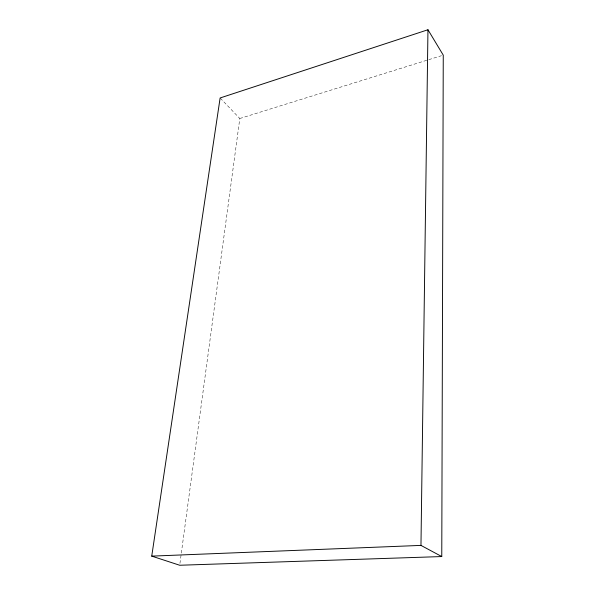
<?xml version="1.0" encoding="UTF-8"?>
<svg xmlns="http://www.w3.org/2000/svg" width="595" height="595" viewBox="0 0 595 595"><rect width="100%" height="100%" fill="white"/><g stroke="black" fill="none" stroke-linecap="round" stroke-linejoin="round"><path stroke-width="0.45" stroke-dasharray="2.98 2.23" d="M179.943 563.405L239.807 118.502L220.128 97.967M239.807 118.502L441.49 55.699"/><path stroke-width="0.89" d="M441.765 556.556L443.26 55.149L427.961 29.75L220.128 97.967L151.74 556.124L179.697 565.25L441.765 556.556L420.97 545.399L151.74 556.124M420.97 545.399L427.961 29.75"/></g></svg>
